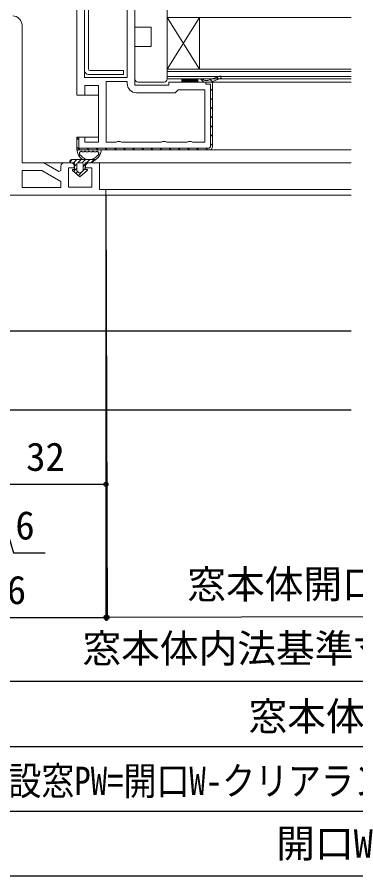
# Model space of a CAD drawing. Units: millimetres, scale not verified. Extents: x -525 to 525, y -783 to 779.
# Drawn here: x 115.9 to 220.9, y 33.9 to 299.8 of the extents above; entities that cross this region are included whole.
import ezdxf
from ezdxf.enums import TextEntityAlignment as Align

# ---------------------------------------------------------------- set-up
doc = ezdxf.new("R2010")
doc.units = ezdxf.units.MM
doc.header["$LTSCALE"] = 4
for name, color, linetype, lineweight in [('0-2_YKK_11', 7, 'Continuous', 18), ('0-4_YKK_12', 2, 'Continuous', 18), ('0-5_YKK_13', 4, 'Continuous', 18)]:
    doc.layers.add(name, color=color, linetype=linetype, lineweight=lineweight)
doc.layers.add('0-7_YKK_D', color=6, linetype='Continuous')
doc.layers.add('0-9_YSS_K', color=3, linetype='Continuous')
doc.styles.add('ＭＳ ゴシック', font='')
doc.styles.get('ＭＳ ゴシック').set_extended_font_data('MS Gothic')

msp = doc.modelspace()

# ---------------------------------------------------------------- linework, layer by layer
at = {"layer": '0-2_YKK_11'}
for p, q in [((171.933, 279.669), (175.933, 279.669)), ((172.744, 280.669), (173.744, 279.669)), ((175.777, 280.466), (176.397, 279.845)), ((177.829, 281.242), (178.45, 280.621)), ((175.833, 277.581), (176.433, 276.981)), ((175.833, 274.752), (176.433, 274.152)), ((175.833, 271.924), (176.433, 271.324)), ((175.833, 269.096), (176.433, 268.496)), ((175.833, 266.267), (176.433, 265.667)), ((175.833, 263.439), (176.433, 262.839)), ((134.475, 262.37), (135.033, 261.812)), ((175.833, 260.61), (176.433, 260.01)), ((134.433, 259.584), (135.348, 258.669)), ((137.576, 259.269), (138.176, 258.669)), ((140.404, 259.269), (141.004, 258.669)), ((143.233, 259.269), (143.833, 258.669)), ((146.061, 259.269), (146.661, 258.669)), ((148.89, 259.269), (149.49, 258.669)), ((151.718, 259.269), (152.318, 258.669)), ((154.547, 259.269), (155.147, 258.669)), ((157.375, 259.269), (157.975, 258.669)), ((160.203, 259.269), (160.803, 258.669)), ((163.032, 259.269), (163.632, 258.669)), ((165.86, 259.269), (166.46, 258.669)), ((168.689, 259.269), (169.289, 258.669)), ((171.517, 259.269), (172.117, 258.669)), ((174.345, 259.269), (174.945, 258.669))]:
    msp.add_line(p, q, dxfattribs=at)
at = {"layer": '0-2_YKK_11', "color": 211}
msp.add_line((132.632, 254.669), (130.432, 254.669), dxfattribs=at)
for points in [[(87.432, 358.669), (87.432, 244.669), (88.932, 244.669), (88.932, 232.169), (87.432, 232.169), (87.432, 229.669), (91.432, 229.669), (91.432, 244.669), (143.432, 244.669), (143.432, 246.469), (141.432, 246.469), (141.432, 254.669), (138.132, 254.669)], [(123.459, 254.669), (117.432, 254.669), (117.432, 297.269)], [(129.432, 253.669), (129.432, 252.324), (128.865, 251.997), (124.909, 254.281)], [(137.132, 253.669), (137.132, 253.169), (139.032, 253.169), (139.032, 247.169), (131.832, 247.169), (131.832, 253.169), (133.632, 253.169), (133.632, 253.669)]]:
    msp.add_lwpolyline(points, dxfattribs=at)
at = {"layer": '0-2_YKK_11'}
for points in [[(176.433, 259.669), (176.433, 279.858), (179.175, 280.895), (178.892, 281.644), (174.994, 280.169), (174.099, 280.169), (173.666, 280.419), (173.233, 280.669), (171.933, 280.669), (171.933, 279.669), (162.933, 279.669), (162.933, 278.769), (152.433, 278.769), (152.433, 319.269)], [(134.433, 316.669), (134.433, 275.669), (136.933, 275.669), (136.933, 278.669), (141.133, 278.669), (141.133, 261.069), (136.933, 261.069), (136.933, 262.669), (134.433, 262.669), (134.433, 258.669), (175.433, 258.669)], [(143.533, 261.069), (143.533, 279.869), (150.033, 279.869), (150.033, 279.269)], [(175.933, 279.669), (174.433, 279.669), (174.433, 279.069), (175.833, 279.069), (175.833, 259.669), (175.433, 259.269)], [(152.933, 276.369), (164.838, 276.369), (165.336, 276.819), (165.833, 277.269), (174.033, 277.269), (174.033, 261.069), (170.299, 261.069), (169.866, 261.319), (169, 261.319), (168.567, 261.069), (162.299, 261.069), (161.866, 261.319), (161, 261.319), (160.567, 261.069), (148.299, 261.069), (147.866, 261.319), (147, 261.319), (146.567, 261.069), (143.533, 261.069)], [(175.433, 259.269), (135.033, 259.269), (135.033, 262.669), (134.933, 262.669)]]:
    msp.add_lwpolyline(points, dxfattribs=at)
msp.add_lwpolyline([(150.033, 312.969), (150.033, 281.069), (136.833, 281.069), (136.833, 312.969)], close=True, dxfattribs=at)
at = {"layer": '0-2_YKK_11', "color": 211}
msp.add_lwpolyline([(117.432, 247.069), (129.432, 247.069), (129.432, 248.898), (123.593, 252.269), (117.432, 252.269)], close=True, dxfattribs=at)
for centre, radius, start, end in [((114.532, 297.269), 2.9, 359.99998, 90.00002), ((123.459, 251.769), 2.9, 60.00001, 90.00002), ((130.432, 253.669), 1, 90.00002, 180), ((132.632, 253.669), 1, 359.99998, 90.00002), ((138.132, 253.669), 1, 90.00002, 180)]:
    msp.add_arc(centre, radius, start, end, dxfattribs=at)
at = {"layer": '0-2_YKK_11'}
for centre, radius, start, end in [((152.933, 279.269), 2.9, 180.00001, 269.99999), ((175.433, 259.669), 1, 270.00001, 359.99999)]:
    msp.add_arc(centre, radius, start, end, dxfattribs=at)
at = {"layer": '0-4_YKK_12'}
for p, q in [((162.433, 280.669), (162.433, 302.669)), ((162.433, 299.669), (219.382, 299.669)), ((162.433, 283.669), (172.433, 299.669)), ((162.433, 283.669), (219.382, 283.669)), ((162.433, 282.969), (219.382, 282.969)), ((162.433, 281.369), (219.382, 281.369)), ((162.433, 280.669), (219.382, 280.669)), ((175.933, 279.669), (219.382, 279.669)), ((136.432, 275.669), (141.132, 275.669)), ((136.432, 262.669), (141.132, 262.669)), ((175.433, 258.669), (219.382, 258.669)), ((123.459, 254.669), (130.432, 254.669)), ((140.933, 254.669), (219.382, 254.669)), ((142.933, 246.469), (219.382, 246.469)), ((142.933, 244.669), (219.382, 244.669))]:
    msp.add_line(p, q, dxfattribs=at)
msp.add_lwpolyline([(162.433, 299.669), (172.433, 283.669), (172.433, 299.669)], dxfattribs=at)
at = {"layer": '0-5_YKK_13'}
for p, q in [((162.433, 280.669), (162.433, 324.669)), ((136.833, 283.272), (136.833, 310.872)), ((138.033, 283.772), (138.033, 310.372)), ((152.433, 306.669), (152.433, 297.669)), ((157.433, 290.669), (157.433, 296.669)), ((152.433, 290.669), (157.433, 290.669)), ((152.433, 289.669), (152.433, 290.669)), ((152.433, 289.669), (152.433, 280.669)), ((148.833, 282.072), (138.033, 282.072)), ((148.833, 283.272), (138.533, 283.272)), ((148.833, 282.072), (148.833, 283.272)), ((161.433, 279.669), (153.433, 279.669)), ((166.933, 280.474), (167.738, 279.669)), ((166.933, 280.025), (167.289, 279.669)), ((167.187, 280.669), (168.187, 279.669)), ((167.636, 280.669), (168.636, 279.669)), ((168.085, 280.669), (169.085, 279.669)), ((168.534, 280.669), (169.534, 279.669)), ((168.983, 280.669), (169.983, 279.669)), ((169.432, 280.669), (170.432, 279.669)), ((169.881, 280.669), (170.881, 279.669)), ((170.33, 280.669), (171.33, 279.669)), ((170.779, 280.669), (171.779, 279.669)), ((171.228, 280.669), (171.933, 279.964)), ((171.677, 280.669), (171.933, 280.413))]:
    msp.add_line(p, q, dxfattribs=at)
at = {"layer": '0-5_YKK_13', "color": 211}
for p, q in [((141.696, 258.67), (134.768, 258.67)), ((136.6, 258.07), (136.168, 258.07)), ((137.832, 258.07), (137.4, 258.07)), ((139.064, 258.07), (138.632, 258.07)), ((140.296, 258.07), (139.864, 258.07)), ((132.288, 254.939), (133.019, 255.669)), ((132.731, 255.669), (140.281, 255.669)), ((133.366, 254.669), (134.366, 255.669)), ((134.712, 254.669), (135.713, 255.669)), ((136.058, 254.668), (137.06, 255.669)), ((137.407, 254.669), (138.407, 255.669)), ((138.754, 254.669), (139.754, 255.669)), ((133.732, 254.669), (132.732, 254.669)), ((133.732, 254.669), (132.732, 254.669)), ((133.234, 252.669), (133.732, 252.669)), ((133.732, 252.669), (133.234, 252.669)), ((133.427, 252.037), (134.432, 253.042)), ((133.732, 252.669), (133.732, 254.669)), ((133.732, 252.669), (133.732, 254.669)), ((133.732, 253.689), (134.433, 254.389)), ((134.432, 254.369), (134.432, 252.37)), ((134.432, 254.369), (134.432, 252.37)), ((136.032, 254.669), (134.732, 254.669)), ((136.032, 254.669), (134.732, 254.669)), ((136.265, 252.18), (137.032, 252.948)), ((136.332, 252.37), (136.332, 254.369)), ((136.332, 252.37), (136.332, 254.369)), ((136.332, 253.595), (137.032, 254.295)), ((137.032, 254.669), (137.032, 252.669)), ((138.832, 254.669), (137.032, 254.669)), ((137.032, 252.669), (137.032, 254.669)), ((138.832, 254.669), (137.032, 254.669)), ((137.032, 252.669), (137.53, 252.669)), ((137.53, 252.669), (137.032, 252.669)), ((135.382, 250.369), (133.103, 252.313)), ((135.382, 250.369), (133.103, 252.313)), ((134.154, 251.417), (134.722, 251.984)), ((134.537, 252.141), (135.187, 251.587)), ((135.187, 251.587), (134.537, 252.141)), ((134.881, 250.797), (136.221, 252.136)), ((137.661, 252.313), (135.382, 250.369)), ((135.382, 250.369), (137.661, 252.313)), ((135.577, 251.587), (136.227, 252.141)), ((135.577, 251.587), (136.227, 252.141))]:
    msp.add_line(p, q, dxfattribs=at)
at = {"layer": '0-5_YKK_13'}
msp.add_lwpolyline([(157.433, 296.669), (152.433, 296.669), (152.433, 297.669)], dxfattribs=at)
msp.add_lwpolyline([(166.933, 280.669), (166.933, 279.669), (171.933, 279.669), (171.933, 280.669)], close=True, dxfattribs=at)
at = {"layer": '0-5_YKK_13', "color": 211}
msp.add_lwpolyline([(140.281, 255.669), (138.832, 254.669), (140.281, 255.669)], dxfattribs=at)
at = {"layer": '0-5_YKK_13'}
for centre, radius, start, end in [((138.033, 283.272), 1.2, 180, 270), ((138.533, 283.772), 0.5, 180, 270), ((153.433, 280.669), 1, 180, 270), ((161.433, 280.669), 1, 270, 0)]:
    msp.add_arc(centre, radius, start, end, dxfattribs=at)
at = {"layer": '0-5_YKK_13', "color": 211}
for centre, radius, start, end in [((134.768, 258.37), 0.3, 90, 188.20609), ((138.232, 258.869), 3.8, 188.20609, 237.36313), ((135.548, 257.77), 0.3, 110.02209, 202.28177), ((135.343, 258.334), 0.3, 290.02209, 328.16514), ((135.768, 258.07), 0.2, 36.8699, 148.16514), ((136.168, 258.37), 0.3, 216.8699, 270), ((136.6, 258.37), 0.3, 270, 323.1301), ((137, 258.07), 0.2, 36.8699, 143.1301), ((137.4, 258.37), 0.3, 216.8699, 270), ((137.832, 258.37), 0.3, 270, 323.1301), ((138.232, 258.07), 0.2, 36.8699, 143.1301), ((138.632, 258.37), 0.3, 216.8699, 270), ((139.064, 258.37), 0.3, 270, 323.1301), ((139.464, 258.07), 0.2, 36.8699, 143.1301), ((139.864, 258.37), 0.3, 216.8699, 270), ((138.232, 258.869), 3.8, 302.63687, 351.79391), ((140.296, 258.37), 0.3, 270, 323.1301), ((140.696, 258.07), 0.2, 31.83486, 143.1301), ((141.121, 258.334), 0.3, 211.83486, 249.97791), ((140.915, 257.77), 0.3, 337.71823, 69.97791), ((141.696, 258.37), 0.3, 351.79391, 90), ((132.731, 255.169), 0.5, 90.11462, 269.88538), ((132.732, 255.169), 0.5, 89.88541, 270), ((135.461, 257.269), 0.2, 153.36701, 266.63299), ((138.232, 258.869), 3.2, 202.28177, 203.14776), ((135.014, 257.494), 0.3, 333.36701, 23.14776), ((135.431, 256.77), 0.3, 36.85224, 86.63299), ((138.232, 258.869), 3.2, 216.85224, 323.14776), ((141.033, 256.77), 0.3, 93.36701, 143.14776), ((141.003, 257.269), 0.2, 273.36701, 26.63299), ((141.45, 257.494), 0.3, 156.85224, 206.63299), ((138.232, 258.869), 3.2, 336.85224, 337.71823), ((132.732, 255.169), 0.5, 269.88533, 269.99998), ((133.234, 252.467), 0.202, 90, 229.53619), ((133.234, 252.467), 0.202, 90, 229.53619), ((134.732, 254.369), 0.3, 90, 180), ((134.732, 254.369), 0.3, 90, 180), ((136.032, 254.369), 0.3, 0, 90), ((136.032, 254.369), 0.3, 0, 90), ((137.53, 252.467), 0.202, 310.46378, 89.99997), ((137.53, 252.467), 0.202, 310.46381, 90), ((134.732, 252.37), 0.3, 180, 229.53619), ((134.732, 252.37), 0.3, 180, 229.53619), ((135.382, 251.815), 0.3, 229.53619, 310.46381), ((135.382, 251.815), 0.3, 229.53619, 310.46381), ((136.032, 252.37), 0.3, 310.46381, 0), ((136.032, 252.37), 0.3, 310.46381, 0)]:
    msp.add_arc(centre, radius, start, end, dxfattribs=at)
at = {"layer": '0-7_YKK_D'}
for p, q in [((143.432, 244.569), (143.432, 112.919)), ((143.432, 244.169), (143.432, 154.169)), ((143.435, 244.169), (143.774, 112.966)), ((111.433, 155.169), (143.432, 155.169)), ((143.771, 113.966), (298.671, 114.366)), ((87.432, 113.919), (143.432, 113.919)), ((107.432, 94.156), (334.332, 94.156)), ((97.932, 73.919), (343.832, 73.919)), ((97.933, 53.919), (343.832, 53.919)), ((83.432, 33.919), (358.332, 33.919))]:
    msp.add_line(p, q, dxfattribs=at)
msp.add_lwpolyline([(108.433, 155.169), (114.808, 133.919), (124.626, 133.919)], dxfattribs=at)
for centre in [(143.432, 155.169), (143.432, 113.919), (143.771, 113.966)]:
    msp.add_circle(centre, 0.637, dxfattribs=at)
at = {"layer": '0-9_YSS_K'}
for p, q in [((111.433, 202.669), (219.382, 202.669)), ((105.433, 178.169), (219.382, 178.169))]:
    msp.add_line(p, q, dxfattribs=at)

# ---------------------------------------------------------------- texts
at = {"layer": '0-7_YKK_D', "style": 'ＭＳ ゴシック'}
for s, p in [('32', (118.705, 156.669)), ('6', (115.353, 135.419)), ('56', (106.739, 115.419)), ('窓本体内法基準寸法w', (136.132, 97.292)), ('窓本体W', (187.609, 76.287)), ('開口W', (196.201, 36.919))]:
    msp.add_text(s, height=8.798, dxfattribs=at).set_placement(p, align=Align.BOTTOM_LEFT)
msp.add_text('窓本体開口幅', height=8.798, rotation=0.148, dxfattribs=at).set_placement((168.645, 117.098), align=Align.BOTTOM_LEFT)
at = {"layer": '0-7_YKK_D', "style": 'ＭＳ ゴシック', "width": 0.85}
msp.add_text('新設窓PW=開口W-クリアランス(B×2)', height=8.798, dxfattribs=at).set_placement((103.032, 56.287), align=Align.BOTTOM_LEFT)

doc.saveas('drawing.dxf')
